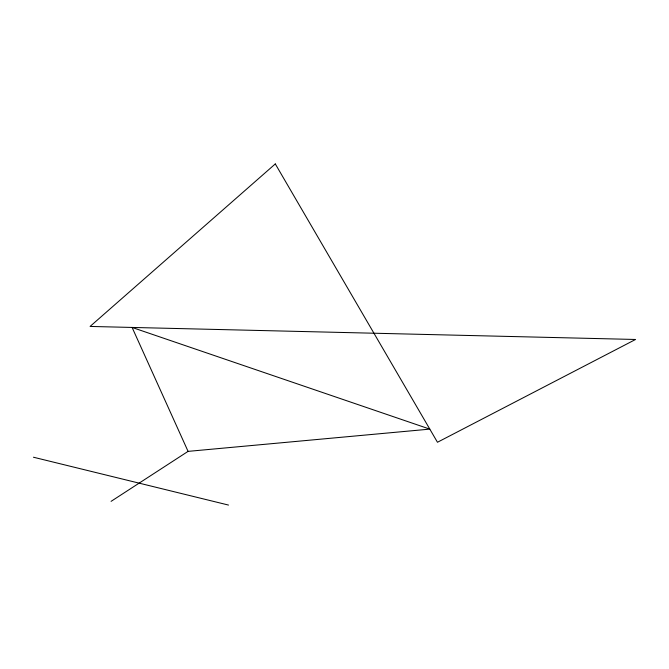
<?xml version="1.0" encoding="UTF-8"?>
<svg xmlns="http://www.w3.org/2000/svg" width="669" height="669" viewBox="0 0 669 669"><rect width="100%" height="100%" fill="white"/><g stroke="black" fill="none" stroke-linecap="round" stroke-linejoin="round"><path stroke-width="1" d="M111.079 501.349L188.073 451.374L429.807 429.122L132.102 327.442L188.073 451.374M33.45 457.22L228.505 505.07M275.302 163.93L90.081 326.439L635.55 339.476L437.467 442.259L275.302 163.93"/></g></svg>
